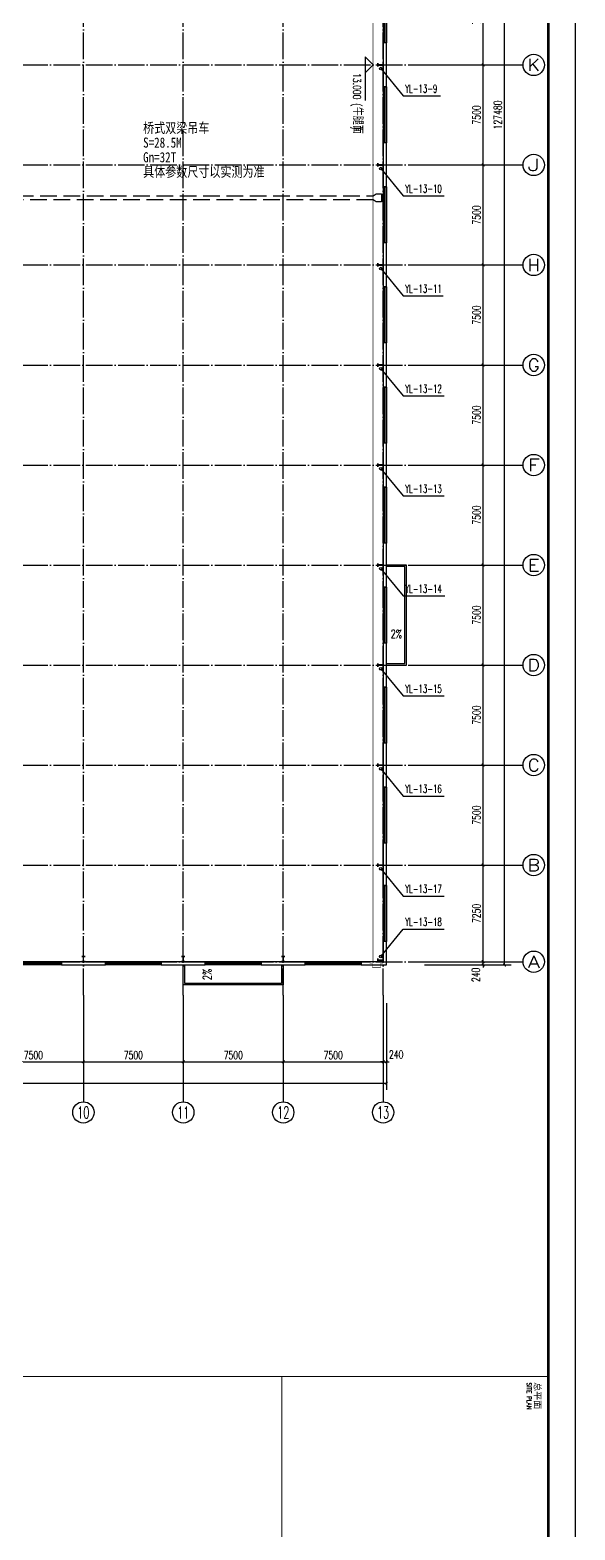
# Model space of a CAD drawing. Extents: x 14204718 to 16986381, y -1556765 to -15898.
# Drawn here: x 14927810 to 14968716, y -689502 to -577024 of the extents above; entities that cross this region are included whole.
import ezdxf
from ezdxf.enums import TextEntityAlignment as Align

# ---------------------------------------------------------------- set-up
doc = ezdxf.new("R2010")
doc.units = 0
doc.header["$LTSCALE"] = 1000
doc.header["$MEASUREMENT"] = 0
doc.linetypes.add('DASH', pattern=[0.35, 0.25, -0.1])
doc.linetypes.add('DOTE', pattern=[2.42, 2, -0.2, 0.02, -0.2])
for name, color, linetype in [('AXIS', 3, 'Continuous'), ('AXIS_TEXT', 7, 'Continuous'), ('COLUMN', 2, 'Continuous'), ('DIM_ELEV', 3, 'Continuous'), ('DIM_SYMB', 3, 'Continuous'), ('DIM_雨水', 3, 'Continuous'), ('DOTE', 8, 'DOTE'), ('PUB_TEXT', 7, 'Continuous'), ('TK', 4, 'Continuous'), ('TWT_TEXT', 7, 'Continuous'), ('VPIPE-雨水', 4, 'Continuous'), ('WALL-PARAPET', 6, 'Continuous'), ('WINDOW', 4, 'Continuous')]:
    doc.layers.add(name, color=color, linetype=linetype)
doc.styles.add('_TCH_AXIS', font='COMPLEX', dxfattribs={"bigfont": 'GBCBIG'})
doc.styles.add('_TCH_DIM', font='SIMPLEX', dxfattribs={"bigfont": 'GBCBIG'})
doc.styles.add('_TCH_DIM_T3', font='SIMPLEX', dxfattribs={"width": 0.705882, "bigfont": 'GBCBIG'})
doc.styles.add('_TWT_SERIAL', font='COMPLEX', dxfattribs={"width": 0.8, "height": 3, "bigfont": 'HZTXT'})
doc.styles.add('COMPLEX', font='COMPLEX')
doc.styles.add('ROMANS', font='romans', dxfattribs={"width": 0.65, "height": 231.275})
doc.styles.add('图签宋体', font='', dxfattribs={"height": 300})
doc.styles.add('宋体', font='', dxfattribs={"width": 0.8})
doc.styles.get('图签宋体').set_extended_font_data('NSimSun')
doc.styles.get('宋体').set_extended_font_data('SimSun')
doc.dimstyles.new('_TCH_ARCH&&200', dxfattribs={"dimtxt": 595, "dimasz": 200, "dimexe": 500, "dimexo": 600, "dimgap": 200, "dimtad": 1, "dimdec": 0, "dimzin": 0, "dimdsep": 46, "dimtxsty": '_TCH_DIM_T3', "dimblk": 'ARCHTICK', "dimcen": 0.09, "dimclrt": 7, "dimazin": 2, "dimtfac": 1, "dimtdec": 0, "dimtix": 1, "dimtmove": 2, "dimatfit": 3, "dimfxl": 0, "dimtolj": 1, "dimtzin": 0, "dimarcsym": 0})

# ---------------------------------------------------------------- blocks, each defined once
blk = doc.blocks.new('A$C797E1D2B')
at = {"layer": 'COLUMN'}
h = blk.add_hatch(color=256, dxfattribs=at)
h.paths.add_polyline_path([(125, 400), (250, 400), (250, 388), (130, 388), (130, 200), (125, 200)])
h.paths.add_polyline_path([(0, 400), (125, 400), (125, 200), (120, 200), (120, 388), (0, 388)])
h.paths.add_polyline_path([(0, 12), (120, 12), (120, 200), (125, 200), (125, 0), (0, 0)])
h.paths.add_polyline_path([(125, 200), (130, 200), (130, 12), (250, 12), (250, 0), (125, 0)])
blk.add_lwpolyline([(250, 0), (250, 12), (130, 12), (130, 388), (250, 388), (250, 400), (0, 400), (0, 388), (120, 388), (120, 12), (0, 12), (0, 0)], close=True, dxfattribs=at)
blk = doc.blocks.new('GeYuanFrame_11217718', base_point=(20.09, 4.53))
at = {"layer": 'TK'}
blk.add_lwpolyline([(20.09, 4.53), (20.09, 598.53), (1071.09, 598.53), (1071.09, 4.53)], close=True, dxfattribs=at)
at = {"layer": 'TK', "const_width": 1}
blk.add_lwpolyline([(45.09, 588.53), (1061.09, 588.53), (1061.09, 14.53), (45.09, 14.53)], close=True, dxfattribs=at)
at = {"layer": 'TK'}
for points, const_width in [([(991.09, 588.53), (991.09, 14.53)], 0.4), ([(991.09, 488.5), (1061.09, 488.5)], 0.35)]:
    blk.add_lwpolyline(points, dxfattribs=dict(at, const_width=const_width))
at = {"layer": 'TK', "style": '图签宋体'}
blk.add_text('总平面', height=2.4, dxfattribs=at).set_placement((993.23, 583.28))
at = {"layer": 'TK', "style": 'ROMANS', "width": 0.76}
blk.add_text('SITE PLAN', height=1.697, dxfattribs=at).set_placement((993.35, 580.49))
blk = doc.blocks.new('$TCHSYS$WIN2D')
for p, q in [((-0.5, 0.5), (0.5, 0.5)), ((-0.5, 0.5), (-0.5, -0.5)), ((0.5, 0.5), (0.5, -0.5)), ((0.5, 0.167), (-0.5, 0.167)), ((0.5, -0.167), (-0.5, -0.167)), ((-0.5, -0.5), (0.5, -0.5))]:
    blk.add_line(p, q)
blk = doc.blocks.new('_AXISO')
blk.add_circle((0, 0), 0.5)
at = {"layer": 'AXIS_TEXT', "style": 'COMPLEX', "width": 1.041667}
blk.add_attdef('A', text='', height=0.56, dxfattribs=at).set_placement((-0.25, -0.28), (0.25, -0.28), align=Align.FIT)
blk = doc.blocks.new('_ArchTick')
at = {"color": 0, "linetype": 'ByBlock', "const_width": 0.4}
blk.add_lwpolyline([(-0.5, -0.5), (0.5, 0.5)], dxfattribs=at)
blk = doc.blocks.new('*D214')
at = {"layer": 'AXIS', "color": 0, "lineweight": -2}
for p, q in [((14864076, -649994), (14864076, -656494)), ((14954556, -649994), (14954556, -656494)), ((14864076, -655994), (14954556, -655994))]:
    blk.add_line(p, q, dxfattribs=at)
at = {"layer": 'Defpoints', "color": 0}
for p in [(14864076, -649394), (14954556, -649394), (14954556, -655994)]:
    blk.add_point(p, dxfattribs=at)
at = {"layer": 'AXIS', "color": 0, "lineweight": -2, "xscale": 200, "yscale": 200, "zscale": 200, "rotation": 180}
blk.add_blockref('_ArchTick', (14864076, -655994), dxfattribs=at)
at = {"layer": 'AXIS', "color": 0, "lineweight": -2, "xscale": 200, "yscale": 200, "zscale": 200}
blk.add_blockref('_ArchTick', (14954556, -655994), dxfattribs=at)
at = {"layer": 'AXIS', "color": 7, "insert": (14909316, -655497), "char_height": 595, "attachment_point": 5, "style": '_TCH_DIM_T3'}
blk.add_mtext('\\A1;90480', dxfattribs=at)
blk = doc.blocks.new('*D224')
at = {"layer": 'AXIS', "color": 0, "lineweight": -2}
for p, q in [((14924316, -649994), (14924316, -654894)), ((14931816, -649994), (14931816, -654894)), ((14924316, -654394), (14931816, -654394))]:
    blk.add_line(p, q, dxfattribs=at)
at = {"layer": 'Defpoints', "color": 0}
for p in [(14924316, -649394), (14931816, -649394), (14931816, -654394)]:
    blk.add_point(p, dxfattribs=at)
at = {"layer": 'AXIS', "color": 0, "lineweight": -2, "xscale": 200, "yscale": 200, "zscale": 200, "rotation": 180}
blk.add_blockref('_ArchTick', (14924316, -654394), dxfattribs=at)
at = {"layer": 'AXIS', "color": 0, "lineweight": -2, "xscale": 200, "yscale": 200, "zscale": 200}
blk.add_blockref('_ArchTick', (14931816, -654394), dxfattribs=at)
at = {"layer": 'AXIS', "color": 7, "insert": (14928066, -653897), "char_height": 595, "attachment_point": 5, "style": '_TCH_DIM_T3'}
blk.add_mtext('\\A1;7500', dxfattribs=at)
blk = doc.blocks.new('*D225')
at = {"layer": 'AXIS', "color": 0, "lineweight": -2}
for p, q in [((14931816, -649994), (14931816, -654894)), ((14939316, -649994), (14939316, -654894)), ((14931816, -654394), (14939316, -654394))]:
    blk.add_line(p, q, dxfattribs=at)
at = {"layer": 'Defpoints', "color": 0}
for p in [(14931816, -649394), (14939316, -649394), (14939316, -654394)]:
    blk.add_point(p, dxfattribs=at)
at = {"layer": 'AXIS', "color": 0, "lineweight": -2, "xscale": 200, "yscale": 200, "zscale": 200, "rotation": 180}
blk.add_blockref('_ArchTick', (14931816, -654394), dxfattribs=at)
at = {"layer": 'AXIS', "color": 0, "lineweight": -2, "xscale": 200, "yscale": 200, "zscale": 200}
blk.add_blockref('_ArchTick', (14939316, -654394), dxfattribs=at)
at = {"layer": 'AXIS', "color": 7, "insert": (14935566, -653897), "char_height": 595, "attachment_point": 5, "style": '_TCH_DIM_T3'}
blk.add_mtext('\\A1;7500', dxfattribs=at)
blk = doc.blocks.new('*D226')
at = {"layer": 'AXIS', "color": 0, "lineweight": -2}
for p, q in [((14939316, -649994), (14939316, -654894)), ((14946816, -649994), (14946816, -654894)), ((14939316, -654394), (14946816, -654394))]:
    blk.add_line(p, q, dxfattribs=at)
at = {"layer": 'Defpoints', "color": 0}
for p in [(14939316, -649394), (14946816, -649394), (14946816, -654394)]:
    blk.add_point(p, dxfattribs=at)
at = {"layer": 'AXIS', "color": 0, "lineweight": -2, "xscale": 200, "yscale": 200, "zscale": 200, "rotation": 180}
blk.add_blockref('_ArchTick', (14939316, -654394), dxfattribs=at)
at = {"layer": 'AXIS', "color": 0, "lineweight": -2, "xscale": 200, "yscale": 200, "zscale": 200}
blk.add_blockref('_ArchTick', (14946816, -654394), dxfattribs=at)
at = {"layer": 'AXIS', "color": 7, "insert": (14943066, -653897), "char_height": 595, "attachment_point": 5, "style": '_TCH_DIM_T3'}
blk.add_mtext('\\A1;7500', dxfattribs=at)
blk = doc.blocks.new('*D227')
at = {"layer": 'AXIS', "color": 0, "lineweight": -2}
for p, q in [((14946816, -649994), (14946816, -654894)), ((14954316, -649994), (14954316, -654894)), ((14946816, -654394), (14954316, -654394))]:
    blk.add_line(p, q, dxfattribs=at)
at = {"layer": 'Defpoints', "color": 0}
for p in [(14946816, -649394), (14954316, -649394), (14954316, -654394)]:
    blk.add_point(p, dxfattribs=at)
at = {"layer": 'AXIS', "color": 0, "lineweight": -2, "xscale": 200, "yscale": 200, "zscale": 200, "rotation": 180}
blk.add_blockref('_ArchTick', (14946816, -654394), dxfattribs=at)
at = {"layer": 'AXIS', "color": 0, "lineweight": -2, "xscale": 200, "yscale": 200, "zscale": 200}
blk.add_blockref('_ArchTick', (14954316, -654394), dxfattribs=at)
at = {"layer": 'AXIS', "color": 7, "insert": (14950566, -653897), "char_height": 595, "attachment_point": 5, "style": '_TCH_DIM_T3'}
blk.add_mtext('\\A1;7500', dxfattribs=at)
blk = doc.blocks.new('*D228')
at = {"layer": 'AXIS', "color": 0, "lineweight": -2}
for p, q in [((14954316, -649994), (14954316, -654894)), ((14954556, -649994), (14954556, -654894)), ((14954316, -654394), (14954116, -654394)), ((14954316, -654394), (14954556, -654394)), ((14954556, -654394), (14954756, -654394))]:
    blk.add_line(p, q, dxfattribs=at)
at = {"layer": 'Defpoints', "color": 0}
for p in [(14954316, -649394), (14954556, -649394), (14954556, -654394)]:
    blk.add_point(p, dxfattribs=at)
at = {"layer": 'AXIS', "color": 0, "lineweight": -2, "xscale": 200, "yscale": 200, "zscale": 200}
blk.add_blockref('_ArchTick', (14954316, -654394), dxfattribs=at)
at = {"layer": 'AXIS', "color": 0, "lineweight": -2, "xscale": 200, "yscale": 200, "zscale": 200, "rotation": 180}
blk.add_blockref('_ArchTick', (14954556, -654394), dxfattribs=at)
at = {"layer": 'AXIS', "color": 7, "insert": (14955296, -653844), "char_height": 595, "attachment_point": 5, "style": '_TCH_DIM_T3'}
blk.add_mtext('\\A1;240', dxfattribs=at)
blk = doc.blocks.new('*D249')
at = {"layer": 'AXIS', "color": 0, "lineweight": -2}
for p, q in [((14957416, -519654), (14963916, -519654)), ((14963416, -647134), (14963416, -519654)), ((14957416, -647134), (14963916, -647134))]:
    blk.add_line(p, q, dxfattribs=at)
at = {"layer": 'Defpoints', "color": 0}
for p in [(14956816, -519654), (14963416, -519654), (14956816, -647134)]:
    blk.add_point(p, dxfattribs=at)
at = {"layer": 'AXIS', "color": 0, "lineweight": -2, "xscale": 200, "yscale": 200, "zscale": 200}
for p, rotation in [((14963416, -519654), 90), ((14963416, -647134), 270)]:
    blk.add_blockref('_ArchTick', p, dxfattribs=dict(at, rotation=rotation))
at = {"layer": 'AXIS', "color": 7, "insert": (14962919, -583394), "char_height": 595, "attachment_point": 5, "rotation": 90, "style": '_TCH_DIM_T3'}
blk.add_mtext('\\A1;127480', dxfattribs=at)
blk = doc.blocks.new('*D250')
at = {"layer": 'AXIS', "color": 0, "lineweight": -2}
for p, q in [((14961816, -646894), (14961816, -646694)), ((14957416, -646894), (14962316, -646894)), ((14957416, -647134), (14962316, -647134)), ((14961816, -647134), (14961816, -646894)), ((14961816, -647134), (14961816, -647334))]:
    blk.add_line(p, q, dxfattribs=at)
at = {"layer": 'Defpoints', "color": 0}
for p in [(14956816, -646894), (14956816, -647134), (14961816, -646894)]:
    blk.add_point(p, dxfattribs=at)
at = {"layer": 'AXIS', "color": 0, "lineweight": -2, "xscale": 200, "yscale": 200, "zscale": 200}
for p, rotation in [((14961816, -646894), 270), ((14961816, -647134), 90)]:
    blk.add_blockref('_ArchTick', p, dxfattribs=dict(at, rotation=rotation))
at = {"layer": 'AXIS', "color": 7, "insert": (14961266, -647874), "char_height": 595, "attachment_point": 5, "rotation": 90, "style": '_TCH_DIM_T3'}
blk.add_mtext('\\A1;240', dxfattribs=at)
blk = doc.blocks.new('*D251')
at = {"layer": 'AXIS', "color": 0, "lineweight": -2}
for p, q in [((14957416, -639644), (14962316, -639644)), ((14961816, -646894), (14961816, -639644)), ((14957416, -646894), (14962316, -646894))]:
    blk.add_line(p, q, dxfattribs=at)
at = {"layer": 'Defpoints', "color": 0}
for p in [(14956816, -639644), (14961816, -639644), (14956816, -646894)]:
    blk.add_point(p, dxfattribs=at)
at = {"layer": 'AXIS', "color": 0, "lineweight": -2, "xscale": 200, "yscale": 200, "zscale": 200}
for p, rotation in [((14961816, -639644), 90), ((14961816, -646894), 270)]:
    blk.add_blockref('_ArchTick', p, dxfattribs=dict(at, rotation=rotation))
at = {"layer": 'AXIS', "color": 7, "insert": (14961319, -643269), "char_height": 595, "attachment_point": 5, "rotation": 90, "style": '_TCH_DIM_T3'}
blk.add_mtext('\\A1;7250', dxfattribs=at)
blk = doc.blocks.new('*D252')
at = {"layer": 'AXIS', "color": 0, "lineweight": -2}
for p, q in [((14957416, -632144), (14962316, -632144)), ((14961816, -639644), (14961816, -632144)), ((14957416, -639644), (14962316, -639644))]:
    blk.add_line(p, q, dxfattribs=at)
at = {"layer": 'Defpoints', "color": 0}
for p in [(14956816, -632144), (14961816, -632144), (14956816, -639644)]:
    blk.add_point(p, dxfattribs=at)
at = {"layer": 'AXIS', "color": 0, "lineweight": -2, "xscale": 200, "yscale": 200, "zscale": 200}
for p, rotation in [((14961816, -632144), 90), ((14961816, -639644), 270)]:
    blk.add_blockref('_ArchTick', p, dxfattribs=dict(at, rotation=rotation))
at = {"layer": 'AXIS', "color": 7, "insert": (14961319, -635894), "char_height": 595, "attachment_point": 5, "rotation": 90, "style": '_TCH_DIM_T3'}
blk.add_mtext('\\A1;7500', dxfattribs=at)
blk = doc.blocks.new('*D253')
at = {"layer": 'AXIS', "color": 0, "lineweight": -2}
for p, q in [((14957416, -624644), (14962316, -624644)), ((14961816, -632144), (14961816, -624644)), ((14957416, -632144), (14962316, -632144))]:
    blk.add_line(p, q, dxfattribs=at)
at = {"layer": 'Defpoints', "color": 0}
for p in [(14956816, -624644), (14961816, -624644), (14956816, -632144)]:
    blk.add_point(p, dxfattribs=at)
at = {"layer": 'AXIS', "color": 0, "lineweight": -2, "xscale": 200, "yscale": 200, "zscale": 200}
for p, rotation in [((14961816, -624644), 90), ((14961816, -632144), 270)]:
    blk.add_blockref('_ArchTick', p, dxfattribs=dict(at, rotation=rotation))
at = {"layer": 'AXIS', "color": 7, "insert": (14961319, -628394), "char_height": 595, "attachment_point": 5, "rotation": 90, "style": '_TCH_DIM_T3'}
blk.add_mtext('\\A1;7500', dxfattribs=at)
blk = doc.blocks.new('*D254')
at = {"layer": 'AXIS', "color": 0, "lineweight": -2}
for p, q in [((14957416, -617144), (14962316, -617144)), ((14961816, -624644), (14961816, -617144)), ((14957416, -624644), (14962316, -624644))]:
    blk.add_line(p, q, dxfattribs=at)
at = {"layer": 'Defpoints', "color": 0}
for p in [(14956816, -617144), (14961816, -617144), (14956816, -624644)]:
    blk.add_point(p, dxfattribs=at)
at = {"layer": 'AXIS', "color": 0, "lineweight": -2, "xscale": 200, "yscale": 200, "zscale": 200}
for p, rotation in [((14961816, -617144), 90), ((14961816, -624644), 270)]:
    blk.add_blockref('_ArchTick', p, dxfattribs=dict(at, rotation=rotation))
at = {"layer": 'AXIS', "color": 7, "insert": (14961319, -620894), "char_height": 595, "attachment_point": 5, "rotation": 90, "style": '_TCH_DIM_T3'}
blk.add_mtext('\\A1;7500', dxfattribs=at)
blk = doc.blocks.new('*D255')
at = {"layer": 'AXIS', "color": 0, "lineweight": -2}
for p, q in [((14957416, -609644), (14962316, -609644)), ((14961816, -617144), (14961816, -609644)), ((14957416, -617144), (14962316, -617144))]:
    blk.add_line(p, q, dxfattribs=at)
at = {"layer": 'Defpoints', "color": 0}
for p in [(14956816, -609644), (14961816, -609644), (14956816, -617144)]:
    blk.add_point(p, dxfattribs=at)
at = {"layer": 'AXIS', "color": 0, "lineweight": -2, "xscale": 200, "yscale": 200, "zscale": 200}
for p, rotation in [((14961816, -609644), 90), ((14961816, -617144), 270)]:
    blk.add_blockref('_ArchTick', p, dxfattribs=dict(at, rotation=rotation))
at = {"layer": 'AXIS', "color": 7, "insert": (14961319, -613394), "char_height": 595, "attachment_point": 5, "rotation": 90, "style": '_TCH_DIM_T3'}
blk.add_mtext('\\A1;7500', dxfattribs=at)
blk = doc.blocks.new('*D256')
at = {"layer": 'AXIS', "color": 0, "lineweight": -2}
for p, q in [((14957416, -602144), (14962316, -602144)), ((14961816, -609644), (14961816, -602144)), ((14957416, -609644), (14962316, -609644))]:
    blk.add_line(p, q, dxfattribs=at)
at = {"layer": 'Defpoints', "color": 0}
for p in [(14956816, -602144), (14961816, -602144), (14956816, -609644)]:
    blk.add_point(p, dxfattribs=at)
at = {"layer": 'AXIS', "color": 0, "lineweight": -2, "xscale": 200, "yscale": 200, "zscale": 200}
for p, rotation in [((14961816, -602144), 90), ((14961816, -609644), 270)]:
    blk.add_blockref('_ArchTick', p, dxfattribs=dict(at, rotation=rotation))
at = {"layer": 'AXIS', "color": 7, "insert": (14961319, -605894), "char_height": 595, "attachment_point": 5, "rotation": 90, "style": '_TCH_DIM_T3'}
blk.add_mtext('\\A1;7500', dxfattribs=at)
blk = doc.blocks.new('*D257')
at = {"layer": 'AXIS', "color": 0, "lineweight": -2}
for p, q in [((14957416, -594644), (14962316, -594644)), ((14961816, -602144), (14961816, -594644)), ((14957416, -602144), (14962316, -602144))]:
    blk.add_line(p, q, dxfattribs=at)
at = {"layer": 'Defpoints', "color": 0}
for p in [(14956816, -594644), (14961816, -594644), (14956816, -602144)]:
    blk.add_point(p, dxfattribs=at)
at = {"layer": 'AXIS', "color": 0, "lineweight": -2, "xscale": 200, "yscale": 200, "zscale": 200}
for p, rotation in [((14961816, -594644), 90), ((14961816, -602144), 270)]:
    blk.add_blockref('_ArchTick', p, dxfattribs=dict(at, rotation=rotation))
at = {"layer": 'AXIS', "color": 7, "insert": (14961319, -598394), "char_height": 595, "attachment_point": 5, "rotation": 90, "style": '_TCH_DIM_T3'}
blk.add_mtext('\\A1;7500', dxfattribs=at)
blk = doc.blocks.new('*D258')
at = {"layer": 'AXIS', "color": 0, "lineweight": -2}
for p, q in [((14957416, -587144), (14962316, -587144)), ((14961816, -594644), (14961816, -587144)), ((14957416, -594644), (14962316, -594644))]:
    blk.add_line(p, q, dxfattribs=at)
at = {"layer": 'Defpoints', "color": 0}
for p in [(14956816, -587144), (14961816, -587144), (14956816, -594644)]:
    blk.add_point(p, dxfattribs=at)
at = {"layer": 'AXIS', "color": 0, "lineweight": -2, "xscale": 200, "yscale": 200, "zscale": 200}
for p, rotation in [((14961816, -587144), 90), ((14961816, -594644), 270)]:
    blk.add_blockref('_ArchTick', p, dxfattribs=dict(at, rotation=rotation))
at = {"layer": 'AXIS', "color": 7, "insert": (14961319, -590894), "char_height": 595, "attachment_point": 5, "rotation": 90, "style": '_TCH_DIM_T3'}
blk.add_mtext('\\A1;7500', dxfattribs=at)
blk = doc.blocks.new('*D259')
at = {"layer": 'AXIS', "color": 0, "lineweight": -2}
for p, q in [((14957416, -579644), (14962316, -579644)), ((14961816, -587144), (14961816, -579644)), ((14957416, -587144), (14962316, -587144))]:
    blk.add_line(p, q, dxfattribs=at)
at = {"layer": 'Defpoints', "color": 0}
for p in [(14956816, -579644), (14961816, -579644), (14956816, -587144)]:
    blk.add_point(p, dxfattribs=at)
at = {"layer": 'AXIS', "color": 0, "lineweight": -2, "xscale": 200, "yscale": 200, "zscale": 200}
for p, rotation in [((14961816, -579644), 90), ((14961816, -587144), 270)]:
    blk.add_blockref('_ArchTick', p, dxfattribs=dict(at, rotation=rotation))
at = {"layer": 'AXIS', "color": 7, "insert": (14961319, -583394), "char_height": 595, "attachment_point": 5, "rotation": 90, "style": '_TCH_DIM_T3'}
blk.add_mtext('\\A1;7500', dxfattribs=at)
blk = doc.blocks.new('*D260')
at = {"layer": 'AXIS', "color": 0, "lineweight": -2}
for p, q in [((14957416, -572144), (14962316, -572144)), ((14961816, -579644), (14961816, -572144)), ((14957416, -579644), (14962316, -579644))]:
    blk.add_line(p, q, dxfattribs=at)
at = {"layer": 'Defpoints', "color": 0}
for p in [(14956816, -572144), (14961816, -572144), (14956816, -579644)]:
    blk.add_point(p, dxfattribs=at)
at = {"layer": 'AXIS', "color": 0, "lineweight": -2, "xscale": 200, "yscale": 200, "zscale": 200}
for p, rotation in [((14961816, -572144), 90), ((14961816, -579644), 270)]:
    blk.add_blockref('_ArchTick', p, dxfattribs=dict(at, rotation=rotation))
at = {"layer": 'AXIS', "color": 7, "insert": (14961319, -575894), "char_height": 595, "attachment_point": 5, "rotation": 90, "style": '_TCH_DIM_T3'}
blk.add_mtext('\\A1;7500', dxfattribs=at)

msp = doc.modelspace()

# ---------------------------------------------------------------- linework, layer by layer
at = {"color": 8, "linetype": 'DASH', "ltscale": 6, "const_width": 50}
msp.add_lwpolyline([(14953566.4, -519894.1), (14953566.4, -646894.1)], dxfattribs=at)
at = {"color": 8, "linetype": 'DASH', "ltscale": 5}
msp.add_lwpolyline([(14953566.4, -589450.1), (14953782.1, -589300.1), (14954182.1, -589300.1), (14954182.1, -589900.1), (14953782.1, -589900.1), (14953566.4, -589750.1), (14925066.4, -589750.1), (14924850.8, -589900.1), (14924450.8, -589900.1), (14924450.8, -589300.1), (14924850.8, -589300.1), (14925066.4, -589450.1)], close=True, dxfattribs=at)
at = {"ltscale": 0.5}
for points in [[(14954556.4, -624644.1), (14956056.4, -624644.1), (14956056.4, -617144.1), (14954556.4, -617144.1)], [(14954556.4, -624524.1), (14955936.4, -624524.1), (14955936.4, -617264.1), (14954556.4, -617264.1)], [(14946816.4, -647134.1), (14946816.4, -648634.1), (14939316.4, -648634.1), (14939316.4, -647134.1)], [(14946696.4, -647134.1), (14946696.4, -648514.1), (14939436.4, -648514.1), (14939436.4, -647134.1)]]:
    msp.add_lwpolyline(points, dxfattribs=at)
at = {"const_width": 30}
msp.add_lwpolyline([(14953316.4, -647014.1), (14953516.4, -647014.1), (14953516.4, -647334.1), (14954116.4, -647334.1), (14954116.4, -647014.1), (14954316.4, -647014.1)], dxfattribs=at)
at = {"layer": 'AXIS'}
for p, q in [((14956816.4, -579644.1), (14964816.4, -579644.1)), ((14956816.4, -587144.1), (14964816.4, -587144.1)), ((14956816.4, -594644.1), (14964816.4, -594644.1)), ((14956816.4, -602144.1), (14964816.4, -602144.1)), ((14956816.4, -609644.1), (14964816.4, -609644.1)), ((14956816.4, -617144.1), (14964816.4, -617144.1)), ((14956816.4, -624644.1), (14964816.4, -624644.1)), ((14956816.4, -632144.1), (14964816.4, -632144.1)), ((14956816.4, -639644.1), (14964816.4, -639644.1)), ((14956816.4, -646894.1), (14964816.4, -646894.1)), ((14931816.4, -649394.1), (14931816.4, -657394.1)), ((14939316.4, -649394.1), (14939316.4, -657394.1)), ((14946816.4, -649394.1), (14946816.4, -657394.1)), ((14954316.4, -649394.1), (14954316.4, -657394.1))]:
    msp.add_line(p, q, dxfattribs=at)
at = {"layer": 'DIM_ELEV'}
for p, q in [((14953566.4, -579644.1), (14952966.4, -579044.1)), ((14952966.4, -579044.1), (14952966.4, -582312.1)), ((14953566.4, -579644.1), (14952966.4, -580244.1))]:
    msp.add_line(p, q, dxfattribs=at)
at = {"layer": 'DIM_SYMB'}
for points in [[(14954736.4, -622863, 0, 0, 0), (14955386.4, -622863, 120, 0, 0), (14955836.4, -622863, 0, 0, 0)], [(14941653.4, -647314.1, 0, 0, 0), (14941653.4, -647964.1, 120, 0, 0), (14941653.4, -648414.1, 0, 0, 0)]]:
    msp.add_lwpolyline(points, format="xyseb", dxfattribs=at)
at = {"layer": 'DIM_雨水'}
for p, q in [((14954133.2, -579919.3), (14955815.7, -581963)), ((14955815.7, -581963), (14958629.3, -581963)), ((14954133.2, -587419.3), (14955815.7, -589463)), ((14955815.7, -589463), (14958903.9, -589463)), ((14954133.2, -594919.3), (14955815.7, -596963)), ((14955815.7, -596963), (14958812.1, -596963)), ((14954133.2, -602419.3), (14955815.7, -604463)), ((14955815.7, -604463), (14958903.9, -604463)), ((14954133.2, -609919.3), (14955815.7, -611963)), ((14955815.7, -611963), (14958903.9, -611963)), ((14954133.2, -617419.3), (14955815.7, -619463)), ((14955815.7, -619463), (14958940.6, -619463)), ((14954133.2, -624919.3), (14955815.7, -626963)), ((14955815.7, -626963), (14958903.9, -626963)), ((14954133.2, -632419.3), (14955815.7, -634463)), ((14955815.7, -634463), (14958903.9, -634463)), ((14954133.2, -639919.3), (14955815.7, -641963)), ((14955815.7, -641963), (14958903.9, -641963)), ((14954133.2, -646493.9), (14955815.7, -644450.2)), ((14955815.7, -644450.2), (14958903.9, -644450.2))]:
    msp.add_line(p, q, dxfattribs=at)
at = {"layer": 'DOTE'}
for p, q in [((14931816.4, -649394.1), (14931816.4, -517394.1)), ((14939316.4, -649394.1), (14939316.4, -517394.1)), ((14946816.4, -649394.1), (14946816.4, -517394.1)), ((14954316.4, -649394.1), (14954316.4, -517394.1)), ((14861816.4, -579644.1), (14956816.4, -579644.1)), ((14861816.4, -587144.1), (14956816.4, -587144.1)), ((14861816.4, -594644.1), (14956816.4, -594644.1)), ((14861816.4, -602144.1), (14956816.4, -602144.1)), ((14861816.4, -609644.1), (14956816.4, -609644.1)), ((14861816.4, -617144.1), (14956816.4, -617144.1)), ((14861816.4, -624644.1), (14956816.4, -624644.1)), ((14861816.4, -632144.1), (14956816.4, -632144.1)), ((14861816.4, -639644.1), (14956816.4, -639644.1)), ((14861816.4, -646894.1), (14956816.4, -646894.1))]:
    msp.add_line(p, q, dxfattribs=at)
at = {"layer": 'VPIPE-雨水', "linetype": 'Continuous'}
for centre in [(14954133.2, -579919.3), (14954133.2, -587419.3), (14954133.2, -594919.3), (14954133.2, -602419.3), (14954133.2, -609919.3), (14954133.2, -617419.3), (14954133.2, -624919.3), (14954133.2, -632419.3), (14954133.2, -639919.3), (14954133.2, -646493.9)]:
    msp.add_circle(centre, 100, dxfattribs=at)
at = {"layer": 'WALL-PARAPET'}
for p, q in [((14954556.4, -577994.1), (14954316.4, -577994.1)), ((14954316.4, -577994.1), (14954316.4, -581294.1)), ((14954556.4, -581294.1), (14954556.4, -577994.1)), ((14954316.4, -581294.1), (14954556.4, -581294.1)), ((14954556.4, -585494.1), (14954316.4, -585494.1)), ((14954316.4, -585494.1), (14954316.4, -588794.1)), ((14954556.4, -588794.1), (14954556.4, -585494.1)), ((14954316.4, -588794.1), (14954556.4, -588794.1)), ((14954556.4, -592994.1), (14954316.4, -592994.1)), ((14954316.4, -592994.1), (14954316.4, -596294.1)), ((14954556.4, -596294.1), (14954556.4, -592994.1)), ((14954316.4, -596294.1), (14954556.4, -596294.1)), ((14954556.4, -600494.1), (14954316.4, -600494.1)), ((14954316.4, -600494.1), (14954316.4, -603794.1)), ((14954556.4, -603794.1), (14954556.4, -600494.1)), ((14954316.4, -603794.1), (14954556.4, -603794.1)), ((14954556.4, -607994.1), (14954316.4, -607994.1)), ((14954316.4, -607994.1), (14954316.4, -611294.1)), ((14954556.4, -611294.1), (14954556.4, -607994.1)), ((14954316.4, -611294.1), (14954556.4, -611294.1)), ((14954556.4, -615494.1), (14954316.4, -615494.1)), ((14954316.4, -615494.1), (14954316.4, -618794.1)), ((14954556.4, -618794.1), (14954556.4, -615494.1)), ((14954316.4, -618794.1), (14954556.4, -618794.1)), ((14954556.4, -622994.1), (14954316.4, -622994.1)), ((14954316.4, -622994.1), (14954316.4, -626294.1)), ((14954556.4, -626294.1), (14954556.4, -622994.1)), ((14954316.4, -626294.1), (14954556.4, -626294.1)), ((14954556.4, -630494.1), (14954316.4, -630494.1)), ((14954316.4, -630494.1), (14954316.4, -633794.1)), ((14954556.4, -633794.1), (14954556.4, -630494.1)), ((14954316.4, -633794.1), (14954556.4, -633794.1)), ((14954556.4, -637994.1), (14954316.4, -637994.1)), ((14954316.4, -637994.1), (14954316.4, -641169.1)), ((14954556.4, -641169.1), (14954556.4, -637994.1)), ((14954316.4, -641169.1), (14954556.4, -641169.1)), ((14954556.4, -645369.1), (14954316.4, -645369.1)), ((14954316.4, -645369.1), (14954316.4, -646894.1)), ((14954556.4, -647134.1), (14954556.4, -645369.1)), ((14933466.4, -646894.1), (14930166.4, -646894.1)), ((14930166.4, -646894.1), (14930166.4, -647134.1)), ((14930166.4, -647134.1), (14933466.4, -647134.1)), ((14933466.4, -647134.1), (14933466.4, -646894.1)), ((14940966.4, -646894.1), (14937666.4, -646894.1)), ((14937666.4, -646894.1), (14937666.4, -647134.1)), ((14937666.4, -647134.1), (14940966.4, -647134.1)), ((14940966.4, -647134.1), (14940966.4, -646894.1)), ((14948466.4, -646894.1), (14945166.4, -646894.1)), ((14945166.4, -646894.1), (14945166.4, -647134.1)), ((14945166.4, -647134.1), (14948466.4, -647134.1)), ((14948466.4, -647134.1), (14948466.4, -646894.1)), ((14954316.4, -646894.1), (14952666.4, -646894.1)), ((14952666.4, -646894.1), (14952666.4, -647134.1)), ((14952666.4, -647134.1), (14954556.4, -647134.1))]:
    msp.add_line(p, q, dxfattribs=at)

# ---------------------------------------------------------------- block references
at = {"xscale": 200, "yscale": 200, "zscale": 200, "rotation": 270}
msp.add_blockref('GeYuanFrame_11217718', (14849916.4, -483794.1), dxfattribs=at)
for p, rotation in [((14953916.4, -579519.1), 270), ((14953916.4, -587019.1), 270), ((14953916.4, -594519.1), 270), ((14953916.4, -602019.1), 270), ((14953916.4, -609519.1), 270), ((14953916.4, -617019.1), 270), ((14953916.4, -624519.1), 270), ((14953916.4, -632019.1), 270), ((14953916.4, -639519.1), 270), ((14931941.4, -646494.1), 180), ((14939441.4, -646494.1), 180), ((14946941.4, -646494.1), 180), ((14953916.4, -646644.1), 270)]:
    msp.add_blockref('A$C797E1D2B', p, dxfattribs=dict(rotation=rotation))
at = {"layer": 'AXIS'}
ref = msp.add_blockref('_AXISO', (14965616.4, -579644.1), dxfattribs=dict(at, xscale=1600, yscale=1600, zscale=1600))
ref.add_attrib('A', 'K', dxfattribs={"layer": 'AXIS_TEXT', "ltscale": 0.5, "height": 905.1, "style": '_TCH_AXIS', "width": 1.105263}).set_placement((14965163.9, -580096.6), (14966069, -580096.6), align=Align.FIT)
ref = msp.add_blockref('_AXISO', (14965616.4, -587144.1), dxfattribs=dict(at, xscale=1600, yscale=1600, zscale=1600))
ref.add_attrib('A', 'J', dxfattribs={"layer": 'AXIS_TEXT', "ltscale": 0.5, "height": 905.1, "style": '_TCH_AXIS', "width": 1.909091}).set_placement((14965163.9, -587596.6), (14966069, -587596.6), align=Align.FIT)
ref = msp.add_blockref('_AXISO', (14965616.4, -594644.1), dxfattribs=dict(at, xscale=1600, yscale=1600, zscale=1600))
ref.add_attrib('A', 'H', dxfattribs={"layer": 'AXIS_TEXT', "ltscale": 0.5, "height": 905.1, "style": '_TCH_AXIS', "width": 1.05}).set_placement((14965163.9, -595096.6), (14966069, -595096.6), align=Align.FIT)
ref = msp.add_blockref('_AXISO', (14965616.4, -602144.1), dxfattribs=dict(at, xscale=1600, yscale=1600, zscale=1600))
ref.add_attrib('A', 'G', dxfattribs={"layer": 'AXIS_TEXT', "ltscale": 0.5, "height": 905.1, "style": '_TCH_AXIS', "width": 1.166667}).set_placement((14965163.9, -602596.6), (14966069, -602596.6), align=Align.FIT)
ref = msp.add_blockref('_AXISO', (14965616.4, -609644.1), dxfattribs=dict(at, xscale=1600, yscale=1600, zscale=1600))
ref.add_attrib('A', 'F', dxfattribs={"layer": 'AXIS_TEXT', "ltscale": 0.5, "height": 905.1, "style": '_TCH_AXIS', "width": 1.3125}).set_placement((14965163.9, -610096.6), (14966069, -610096.6), align=Align.FIT)
ref = msp.add_blockref('_AXISO', (14965616.4, -617144.1), dxfattribs=dict(at, xscale=1600, yscale=1600, zscale=1600))
ref.add_attrib('A', 'E', dxfattribs={"layer": 'AXIS_TEXT', "ltscale": 0.5, "height": 905.1, "style": '_TCH_AXIS', "width": 1.3125}).set_placement((14965163.9, -617596.6), (14966069, -617596.6), align=Align.FIT)
ref = msp.add_blockref('_AXISO', (14965616.4, -624644.1), dxfattribs=dict(at, xscale=1600, yscale=1600, zscale=1600))
ref.add_attrib('A', 'D', dxfattribs={"layer": 'AXIS_TEXT', "ltscale": 0.5, "height": 905.1, "style": '_TCH_AXIS', "width": 1.235294}).set_placement((14965163.9, -625096.6), (14966069, -625096.6), align=Align.FIT)
ref = msp.add_blockref('_AXISO', (14965616.4, -632144.1), dxfattribs=dict(at, xscale=1600, yscale=1600, zscale=1600))
ref.add_attrib('A', 'C', dxfattribs={"layer": 'AXIS_TEXT', "ltscale": 0.5, "height": 905.1, "style": '_TCH_AXIS', "width": 1.4}).set_placement((14965163.9, -632596.6), (14966069, -632596.6), align=Align.FIT)
ref = msp.add_blockref('_AXISO', (14965616.4, -639644.1), dxfattribs=dict(at, xscale=1600, yscale=1600, zscale=1600))
ref.add_attrib('A', 'B', dxfattribs={"layer": 'AXIS_TEXT', "ltscale": 0.5, "height": 905.1, "style": '_TCH_AXIS', "width": 1.235294}).set_placement((14965163.9, -640096.6), (14966069, -640096.6), align=Align.FIT)
ref = msp.add_blockref('_AXISO', (14965616.4, -646894.1), dxfattribs=dict(at, xscale=1600, yscale=1600, zscale=1600))
ref.add_attrib('A', 'A', dxfattribs={"layer": 'AXIS_TEXT', "ltscale": 0.5, "height": 905.1, "style": '_TCH_AXIS', "width": 1.166667}).set_placement((14965163.9, -647346.6), (14966069, -647346.6), align=Align.FIT)
ref = msp.add_blockref('_AXISO', (14931816.4, -658194.1), dxfattribs=dict(at, xscale=1600, yscale=1600, zscale=1600))
ref.add_attrib('A', '10', dxfattribs={"layer": 'AXIS_TEXT', "ltscale": 0.5, "height": 905.1, "style": '_TCH_AXIS', "width": 0.724138}).set_placement((14931363.9, -658646.6), (14932269, -658646.6), align=Align.FIT)
ref = msp.add_blockref('_AXISO', (14939316.4, -658194.1), dxfattribs=dict(at, xscale=1600, yscale=1600, zscale=1600))
ref.add_attrib('A', '11', dxfattribs={"layer": 'AXIS_TEXT', "ltscale": 0.5, "height": 905.1, "style": '_TCH_AXIS', "width": 0.875}).set_placement((14938863.9, -658646.6), (14939769, -658646.6), align=Align.FIT)
ref = msp.add_blockref('_AXISO', (14946816.4, -658194.1), dxfattribs=dict(at, xscale=1600, yscale=1600, zscale=1600))
ref.add_attrib('A', '12', dxfattribs={"layer": 'AXIS_TEXT', "ltscale": 0.5, "height": 905.1, "style": '_TCH_AXIS', "width": 0.724138}).set_placement((14946363.9, -658646.6), (14947269, -658646.6), align=Align.FIT)
ref = msp.add_blockref('_AXISO', (14954316.4, -658194.1), dxfattribs=dict(at, xscale=1600, yscale=1600, zscale=1600))
ref.add_attrib('A', '13', dxfattribs={"layer": 'AXIS_TEXT', "ltscale": 0.5, "height": 905.1, "style": '_TCH_AXIS', "width": 0.724138}).set_placement((14953863.9, -658646.6), (14954769, -658646.6), align=Align.FIT)
at = {"layer": 'WINDOW', "xscale": -4200, "yscale": -240, "zscale": -4200, "rotation": 90}
for p in [(14954436.4, -575894.1), (14954436.4, -583394.1), (14954436.4, -590894.1), (14954436.4, -598394.1), (14954436.4, -605894.1), (14954436.4, -613394.1), (14954436.4, -620894.1), (14954436.4, -628394.1), (14954436.4, -635894.1), (14954436.4, -643269.1)]:
    msp.add_blockref('$TCHSYS$WIN2D', p, dxfattribs=at)
at = {"layer": 'WINDOW', "xscale": -4200, "yscale": -240, "zscale": -4200}
for p in [(14928066.4, -647014.1), (14935566.4, -647014.1), (14943066.4, -647014.1), (14950566.4, -647014.1)]:
    msp.add_blockref('$TCHSYS$WIN2D', p, dxfattribs=at)

# ---------------------------------------------------------------- texts
at = {"layer": 'PUB_TEXT', "style": '_TCH_DIM', "width": 0.705882}
for s, height, rotation, p in [('13.000', 595, 270, (14952056.4, -580252.1)), ('(', 595, 270, (14952056.4, -582512.1)), (')', 595, 270, (14952056.4, -584266.5)), ('2%%%', 637.5, 90, (14941428.4, -648271.2))]:
    msp.add_text(s, height=height, rotation=rotation, dxfattribs=at).set_placement(p)
at = {"layer": 'PUB_TEXT', "style": '_TCH_DIM'}
msp.add_text('牛腿面', height=675.18, rotation=270, dxfattribs=at).set_placement((14952056.4, -582792.1))
at = {"layer": 'PUB_TEXT', "color": 8, "style": '宋体', "width": 0.8}
for s, height, p in [('桥式双梁吊车', 759.49, (14936302.3, -584745.2)), ('S=28.5M', 759.49, (14936302.3, -585845.2)), ('Gn=32T', 759.49, (14936302.3, -586945.2)), ('具体参数尺寸以实测为准', 759.494, (14936302.3, -588034.4))]:
    msp.add_text(s, height=height, dxfattribs=at).set_placement(p)
at = {"layer": 'PUB_TEXT', "style": '_TCH_DIM', "width": 0.705882}
msp.add_text('2%%%', height=637.5, dxfattribs=at).set_placement((14954879.3, -622638))
at = {"layer": 'TWT_TEXT', "style": '_TWT_SERIAL', "width": 0.64}
for s, p in [('YL-13-9', (14955967.6, -581723)), ('YL-13-10', (14955967.9, -589223)), ('YL-13-11', (14955967.5, -596723)), ('YL-13-12', (14955967.9, -604223)), ('YL-13-13', (14955967.9, -611723)), ('YL-13-14', (14955968.1, -619223)), ('YL-13-15', (14955967.9, -626723)), ('YL-13-16', (14955967.9, -634223)), ('YL-13-17', (14955967.9, -641723)), ('YL-13-18', (14955967.9, -644210.2))]:
    msp.add_text(s, height=600, dxfattribs=at).set_placement(p)

# ---------------------------------------------------------------- dimensions: what is measured, and where the dimension line sits
at = {"layer": 'AXIS'}
for p1, p2, distance, text, picture, middle in [((14956816.4, -647134.1), (14956816.4, -519654.1), -6600, '127480', '*D249', (14962918.9, -583394.1)), ((14956816.4, -579644.1), (14956816.4, -572144.1), -5000, '7500', '*D260', (14961318.9, -575894.1)), ((14956816.4, -587144.1), (14956816.4, -579644.1), -5000, '7500', '*D259', (14961318.9, -583394.1)), ((14956816.4, -594644.1), (14956816.4, -587144.1), -5000, '7500', '*D258', (14961318.9, -590894.1)), ((14956816.4, -602144.1), (14956816.4, -594644.1), -5000, '7500', '*D257', (14961318.9, -598394.1)), ((14956816.4, -609644.1), (14956816.4, -602144.1), -5000, '7500', '*D256', (14961318.9, -605894.1)), ((14956816.4, -617144.1), (14956816.4, -609644.1), -5000, '7500', '*D255', (14961318.9, -613394.1)), ((14956816.4, -624644.1), (14956816.4, -617144.1), -5000, '7500', '*D254', (14961318.9, -620894.1)), ((14956816.4, -632144.1), (14956816.4, -624644.1), -5000, '7500', '*D253', (14961318.9, -628394.1)), ((14956816.4, -639644.1), (14956816.4, -632144.1), -5000, '7500', '*D252', (14961318.9, -635894.1)), ((14956816.4, -646894.1), (14956816.4, -639644.1), -5000, '7250', '*D251', (14961318.9, -643269.1)), ((14864076.4, -649394.1), (14954556.4, -649394.1), -6600, '90480', '*D214', (14909316.4, -655496.6)), ((14924316.4, -649394.1), (14931816.4, -649394.1), -5000, '7500', '*D224', (14928066.4, -653896.6)), ((14931816.4, -649394.1), (14939316.4, -649394.1), -5000, '7500', '*D225', (14935566.4, -653896.6)), ((14939316.4, -649394.1), (14946816.4, -649394.1), -5000, '7500', '*D226', (14943066.4, -653896.6)), ((14946816.4, -649394.1), (14954316.4, -649394.1), -5000, '7500', '*D227', (14950566.4, -653896.6))]:
    dim = msp.add_aligned_dim(p1=p1, p2=p2, distance=distance, text=text, dimstyle='_TCH_ARCH&&200', dxfattribs=at)
    dim.commit()
    dim.dimension.update_dxf_attribs({"geometry": picture, "text_midpoint": middle})
for base, p1, p2, angle, picture, middle in [((14961816.4, -646894.1), (14956816.4, -647134.1), (14956816.4, -646894.1), 90, '*D250', (14961266.4, -647874.1)), ((14954556.4, -654394.1), (14954316.4, -649394.1), (14954556.4, -649394.1), 0, '*D228', (14955296.4, -653844.1))]:
    dim = msp.add_linear_dim(base=base, p1=p1, p2=p2, angle=angle, text='240', dimstyle='_TCH_ARCH&&200', dxfattribs=at)
    dim.commit()
    dim.dimension.update_dxf_attribs({"geometry": picture, "text_midpoint": middle, "dimtype": 161})

doc.saveas('drawing.dxf')
